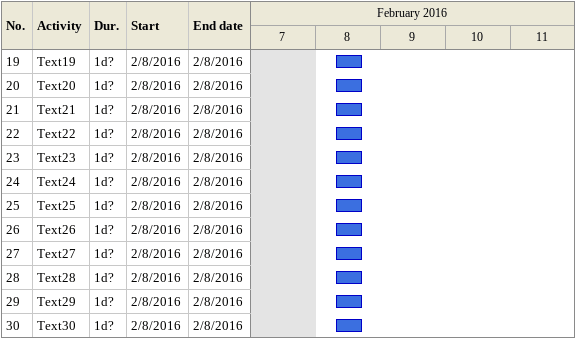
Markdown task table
| ID | Task | Duration | Start | Finish |
|---|---|---|---|---|
| 19 | Text19 | 1d? | 2016-02-08 | 2016-02-08 |
| 20 | Text20 | 1d? | 2016-02-08 | 2016-02-08 |
| 21 | Text21 | 1d? | 2016-02-08 | 2016-02-08 |
| 22 | Text22 | 1d? | 2016-02-08 | 2016-02-08 |
| 23 | Text23 | 1d? | 2016-02-08 | 2016-02-08 |
| 24 | Text24 | 1d? | 2016-02-08 | 2016-02-08 |
| 25 | Text25 | 1d? | 2016-02-08 | 2016-02-08 |
| 26 | Text26 | 1d? | 2016-02-08 | 2016-02-08 |
| 27 | Text27 | 1d? | 2016-02-08 | 2016-02-08 |
| 28 | Text28 | 1d? | 2016-02-08 | 2016-02-08 |
| 29 | Text29 | 1d? | 2016-02-08 | 2016-02-08 |
| 30 | Text30 | 1d? | 2016-02-08 | 2016-02-08 |
